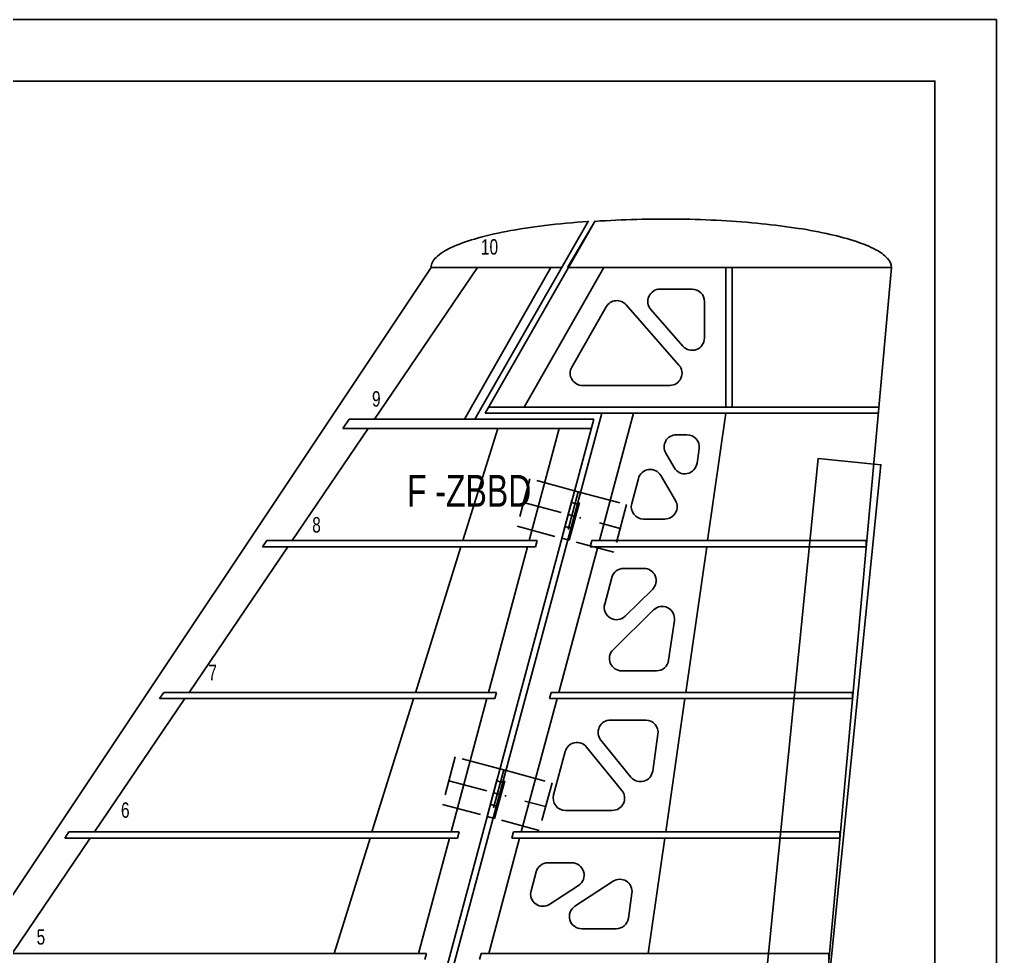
# Model space of a CAD drawing. Header units: millimetres. Extents: x 109 to 38194, y -453 to 956.
# Drawn here: x 1458.7 to 1775.9, y 652 to 956.3 of the extents above; entities that cross this region are included whole.
import ezdxf

# ---------------------------------------------------------------- set-up
doc = ezdxf.new("R2010")
doc.units = ezdxf.units.MM
doc.linetypes.add('DASHDOT', pattern=[25.4, 12.7, -6.35, 0, -6.35])
doc.linetypes.add('DASHED', pattern=[19.05, 12.7, -6.35])
doc.layers.add('CARTOUCHE-1', color=7, linetype='CONTINUOUS')
doc.layers.add('INDICATIONS', color=7, linetype='CONTINUOUS')
doc.styles.get("Standard").update_dxf_attribs({"font": 'txt', "width": 0.75})

# ---------------------------------------------------------------- blocks, each defined once
blk = doc.blocks.new('*O5')
at = {"layer": 'INDICATIONS', "color": 253, "linetype": 'DASHDOT'}
for p, q in [((2.071, 7.727), (-2.071, -7.728)), ((-15.696, 4.206), (15.696, -4.207))]:
    blk.add_line(p, q, dxfattribs=at)
at = {"layer": 'INDICATIONS', "color": 253, "linetype": 'CONTINUOUS'}
for p, q in [((0.864, 8.051), (3.278, 7.403)), ((-0.172, 4.187), (2.243, 3.54)), ((-1.207, 0.323), (1.207, -0.324)), ((-2.243, -3.54), (0.172, -4.188)), ((-3.278, -7.404), (-0.864, -8.051))]:
    blk.add_line(p, q, dxfattribs=at)
at = {"layer": 'INDICATIONS', "color": 253, "linetype": 'DASHED'}
for points in [[(-3.278, -7.404), (0.864, 8.051), (-13.625, 11.934), (-17.767, -3.521)], [(-0.864, -8.051), (3.278, 7.403), (17.767, 3.52), (13.625, -11.934)]]:
    blk.add_lwpolyline(points, close=True, dxfattribs=at)
blk = doc.blocks.new('*O6')
at = {"layer": 'INDICATIONS', "color": 253, "linetype": 'DASHDOT'}
for p, q in [((2.071, 7.727), (-2.071, -7.728)), ((-15.696, 4.206), (15.696, -4.207))]:
    blk.add_line(p, q, dxfattribs=at)
at = {"layer": 'INDICATIONS', "color": 253, "linetype": 'CONTINUOUS'}
for p, q in [((0.864, 8.051), (3.278, 7.403)), ((-0.172, 4.187), (2.243, 3.54)), ((-1.207, 0.323), (1.207, -0.324)), ((-2.243, -3.54), (0.172, -4.188)), ((-3.278, -7.404), (-0.864, -8.051))]:
    blk.add_line(p, q, dxfattribs=at)
at = {"layer": 'INDICATIONS', "color": 253, "linetype": 'DASHED'}
for points in [[(-3.278, -7.404), (0.864, 8.051), (-13.625, 11.934), (-17.767, -3.521)], [(-0.864, -8.051), (3.278, 7.403), (17.767, 3.52), (13.625, -11.934)]]:
    blk.add_lwpolyline(points, close=True, dxfattribs=at)

msp = doc.modelspace()

# ---------------------------------------------------------------- linework, layer by layer
at = {"layer": 'CARTOUCHE-1', "color": 250, "linetype": 'CONTINUOUS'}
for points in [[(135.89, 956.31), (1775.89, 956.31), (1775.89, 115.31), (135.89, 115.31)], [(135.89, 956.31), (1775.89, 956.31), (1775.89, 115.31), (135.89, 115.31)], [(155.89, 936.31), (1755.89, 936.31), (1755.89, 135.31), (155.89, 135.31)]]:
    msp.add_lwpolyline(points, close=True, dxfattribs=at)
at = {"layer": 'INDICATIONS', "color": 5, "linetype": 'CONTINUOUS'}
for p, q in [((1606.57, 826.45), (1643.39, 890.95)), ((1334.72, 489.31), (1592.3, 875.74)), ((1607.35, 875.74), (1573.92, 826.45)), ((1634.71, 875.74), (1592.3, 875.74)), ((1603.12, 826.45), (1631.25, 875.74)), ((1560.14, 509.42), (1645.11, 826.45)), ((1563.7, 823.45), (1565.74, 826.45)), ((1565.74, 826.45), (1645.11, 826.45)), ((1571.89, 823.45), (1547.2, 787.05)), ((1563.69, 823.45), (1571.89, 823.45)), ((1563.7, 823.45), (1644.31, 823.45)), ((1602.62, 787.05), (1613.95, 823.45)), ((1624.2, 787.05), (1633.96, 823.45)), ((1537.62, 785.05), (1538.98, 787.05)), ((1538.98, 787.05), (1626.79, 787.05)), ((1626.25, 785.05), (1626.79, 787.05)), ((1545.84, 785.05), (1513.77, 737.76)), ((1537.62, 785.05), (1626.25, 785.05)), ((1587.22, 737.63), (1601.99, 785.05)), ((1610.99, 737.76), (1623.66, 785.05)), ((1504.16, 735.76), (1505.52, 737.76)), ((1505.52, 737.76), (1613.58, 737.76)), ((1613.04, 735.76), (1613.58, 737.76)), ((1512.41, 735.76), (1483.02, 692.41)), ((1504.16, 735.76), (1613.04, 735.76)), ((1573.14, 692.41), (1586.6, 735.63)), ((1598.83, 692.41), (1610.45, 735.76)), ((1473.38, 690.41), (1474.73, 692.41)), ((1474.73, 692.41), (1601.42, 692.41)), ((1600.89, 690.41), (1601.42, 692.41)), ((1481.66, 690.41), (1456.28, 652.98)), ((1473.38, 690.41), (1600.89, 690.41)), ((1560.86, 652.98), (1572.52, 690.41)), ((1588.26, 652.98), (1598.3, 690.41)), ((1447.96, 652.98), (1590.85, 652.98)), ((1590.32, 650.98), (1590.85, 652.98))]:
    msp.add_line(p, q, dxfattribs=at)
at = {"layer": 'INDICATIONS', "color": 54, "linetype": 'CONTINUOUS'}
for p, q in [((1609.89, 828.45), (1645.57, 890.95)), ((1622.55, 830.45), (1648.4, 875.74)), ((1741.85, 875.74), (1707, 491.31)), ((1609.89, 828.45), (1737.57, 828.45)), ((1611.04, 830.45), (1737.57, 830.45)), ((1646.98, 787.05), (1658.07, 828.45)), ((1682.11, 787.05), (1688.07, 828.45)), ((1608.75, 826.45), (1608.75, 826.45)), ((1633.76, 737.76), (1646.44, 785.05)), ((1675.02, 737.76), (1681.83, 785.05)), ((1621.61, 692.41), (1633.23, 735.76)), ((1668.49, 692.41), (1674.73, 735.76)), ((1611.04, 652.98), (1621.07, 690.41)), ((1662.82, 652.98), (1668.2, 690.41))]:
    msp.add_line(p, q, dxfattribs=at)
at = {"layer": 'INDICATIONS', "color": 7, "linetype": 'CONTINUOUS'}
msp.add_line((1559.78, 500.33), (1647.72, 828.45), dxfattribs=at)
at = {"layer": 'INDICATIONS', "color": 54, "linetype": 'CONTINUOUS'}
for points in [[(1645.57, 890.76, -0.010536), (1659.1, 891.39, -0.01008), (1672.96, 891.48, -0.010327), (1686.64, 891, -0.011347), (1699.66, 889.99, -0.013458), (1711.57, 888.48, -0.017449), (1721.94, 886.51, -0.0253), (1730.42, 884.17, -0.042607), (1736.7, 881.53, -0.087028), (1740.55, 878.69, -0.183904), (1741.85, 875.74)], [(1666.68, 868.74), (1677.07, 868.74, -0.414226), (1681.07, 864.74), (1681.07, 852.87, -0.692318), (1674.06, 850.24), (1663.67, 862.1, -0.64455), (1666.68, 868.74)], [(1638.02, 843.43), (1649.19, 862.99, -0.515382), (1655.67, 863.65), (1672.8, 844.09, -0.644563), (1669.79, 837.45), (1641.49, 837.45, -0.57572), (1638.02, 843.43)], [(1671.98, 821.45), (1675.38, 821.45, -0.456733), (1679.33, 816.88), (1678.66, 812.19, -0.711115), (1671.24, 810.75), (1668.52, 815.44, -0.578165), (1671.98, 821.45)], [(1657.45, 799.08), (1659.63, 807.21, -0.667266), (1666.95, 808.18), (1671.67, 800.05, -0.578176), (1668.21, 794.05), (1661.31, 794.05, -0.49316), (1657.45, 799.08)], [(1648.69, 766.4), (1651.02, 775.08, -0.339428), (1654.88, 778.05), (1661.38, 778.05, -0.671104), (1664.18, 771.2), (1655.36, 762.51, -0.764161), (1648.69, 766.4)], [(1651.41, 751.61), (1664.54, 764.54, -0.718096), (1671.31, 761.11), (1669.45, 748.19, -0.37294), (1665.49, 744.76), (1654.21, 744.76, -0.6711), (1651.4, 751.61)], [(1657.21, 710.24), (1647.45, 722.23, -0.631754), (1650.56, 728.76), (1662.03, 728.76, -0.456734), (1665.99, 724.19), (1664.27, 712.2, -0.653619), (1657.21, 710.24)], [(1632.08, 704.45), (1635.85, 718.51, -0.611985), (1642.82, 720), (1654.27, 705.93, -0.631748), (1651.16, 699.41), (1635.95, 699.41, -0.493176), (1632.08, 704.44)], [(1624.77, 673.31), (1626.42, 679.44, -0.339417), (1630.28, 682.41), (1638.01, 682.41, -0.745266), (1640.2, 675.06), (1630.83, 668.92, -0.688721), (1624.77, 673.31)], [(1639.04, 668.32), (1651.39, 676.41, -0.645749), (1657.54, 672.5), (1656.38, 664.41, -0.372923), (1652.42, 660.98), (1641.23, 660.98, -0.74527), (1639.04, 668.32)]]:
    msp.add_lwpolyline(points, format="xyb", dxfattribs=at)
at = {"layer": 'INDICATIONS', "color": 5, "linetype": 'CONTINUOUS'}
msp.add_lwpolyline([(1592.3, 875.74, -0.198048), (1593.92, 879.02, -0.085298), (1598.68, 882.15, -0.04037), (1606.39, 885.01, -0.023994), (1616.71, 887.46, -0.016833), (1629.18, 889.39, -0.013357), (1643.27, 890.74)], format="xyb", dxfattribs=at)
at = {"layer": 'INDICATIONS', "color": 54, "linetype": 'CONTINUOUS'}
for points in [[(1645.57, 890.95), (1636.63, 875.74)], [(1645.57, 890.95), (1636.63, 875.74)], [(1741.85, 875.74), (1727.09, 875.74), (1712.33, 875.74), (1697.57, 875.74), (1687.73, 875.74), (1682.81, 875.74), (1668.04, 875.74), (1661.48, 875.74), (1658.2, 875.74), (1653.28, 875.74), (1646.72, 875.74), (1643.44, 875.74), (1640.16, 875.74), (1638.52, 875.74), (1637.68, 875.74), (1637.26, 875.74), (1636.84, 875.74), (1636.63, 875.74)], [(1741.85, 875.74), (1727.09, 875.74), (1712.33, 875.74), (1697.57, 875.74), (1687.73, 875.74), (1682.81, 875.74), (1668.04, 875.74), (1661.48, 875.74), (1658.2, 875.74), (1653.28, 875.74), (1646.72, 875.74), (1643.44, 875.74), (1640.16, 875.74), (1638.52, 875.74), (1637.68, 875.74), (1637.26, 875.74), (1636.84, 875.74), (1636.63, 875.74)], [(1643.94, 785.05), (1644.47, 787.05)], [(1644.47, 787.05), (1653.51, 787.05), (1673.54, 787.05), (1676.51, 787.05), (1680.47, 787.05), (1682.45, 787.05), (1686.9, 787.05), (1691.35, 787.05), (1693.57, 787.05), (1695.8, 787.05), (1698.77, 787.05), (1700.25, 787.05), (1709.15, 787.05), (1713.6, 787.05), (1716.57, 787.05), (1720.53, 787.05), (1722.51, 787.05), (1723.5, 787.05), (1724.82, 787.05), (1725.48, 787.05), (1726.96, 787.05), (1728.94, 787.05), (1729.92, 787.05), (1731.41, 787.05), (1732.89, 787.05), (1733.63, 787.05)], [(1733.63, 787.05), (1733.63, 785.05)], [(1733.63, 785.05), (1732.89, 785.05), (1731.9, 785.05), (1731.41, 785.05), (1729.92, 785.05), (1727.95, 785.05), (1726.96, 785.05), (1725.48, 785.05), (1723.5, 785.05), (1722.51, 785.05), (1719.54, 785.05), (1713.6, 785.05), (1711.38, 785.05), (1708.41, 785.05), (1706.93, 785.05), (1698.02, 785.05), (1693.57, 785.05), (1691.35, 785.05), (1688.38, 785.05), (1686.9, 785.05), (1682.45, 785.05), (1679.48, 785.05), (1675.52, 785.05), (1673.54, 785.05), (1653.51, 785.05), (1643.94, 785.05)], [(1630.73, 735.76), (1631.26, 737.76)], [(1631.26, 737.76), (1635.75, 737.76), (1644.68, 737.76), (1650.15, 737.76), (1660.48, 737.76), (1675.75, 737.76), (1683.37, 737.76), (1706.27, 737.76), (1721.54, 737.76), (1726.62, 737.76), (1729.16, 737.76)], [(1729.16, 737.76), (1729.16, 735.76)], [(1729.16, 735.76), (1726.62, 735.76), (1721.54, 735.76), (1706.27, 735.76), (1683.37, 735.76), (1675.75, 735.76), (1660.48, 735.76), (1650.16, 735.76), (1644.7, 735.76), (1635.82, 735.76), (1630.73, 735.76)], [(1619.11, 692.41), (1618.57, 690.41)], [(1725.05, 692.41), (1716.55, 692.41), (1705.2, 692.41), (1699.52, 692.41), (1691.02, 692.41), (1679.67, 692.41), (1673.99, 692.41), (1665.49, 692.41), (1659.82, 692.41), (1648.47, 692.41), (1630.79, 692.41), (1620.68, 692.41), (1619.11, 692.41)], [(1725.05, 690.41), (1725.05, 692.41)], [(1608.65, 690.41), (1608.65, 690.41)], [(1618.57, 690.41), (1620.77, 690.41), (1630.81, 690.41), (1648.47, 690.41), (1659.82, 690.41), (1665.49, 690.41), (1673.99, 690.41), (1682.51, 690.41), (1693.85, 690.41), (1699.52, 690.41), (1708.04, 690.41), (1719.38, 690.41), (1725.05, 690.41)], [(1608.54, 652.98), (1608, 650.98)], [(1721.47, 652.98), (1720.44, 652.98), (1719.07, 652.98), (1718.39, 652.98), (1716.33, 652.98), (1715.41, 652.98), (1714.19, 652.98), (1713.58, 652.98), (1712.21, 652.98), (1710.15, 652.98), (1707.4, 652.98), (1706.03, 652.98), (1704.65, 652.98), (1702.82, 652.98), (1701.91, 652.98), (1699.16, 652.98), (1695.49, 652.98), (1693.66, 652.98), (1690.57, 652.98), (1686.45, 652.98), (1684.39, 652.98), (1678.21, 652.98), (1674.09, 652.98), (1668.59, 652.98), (1665.84, 652.98), (1659.65, 652.98), (1651.33, 652.98), (1647.11, 652.98), (1637.38, 652.98), (1633.07, 652.98), (1627.27, 652.98), (1624.36, 652.98), (1620.03, 652.98), (1617.88, 652.98), (1613.66, 652.98), (1611.59, 652.98), (1608.54, 652.98)], [(1721.47, 650.98), (1721.47, 652.98)]]:
    msp.add_lwpolyline(points, dxfattribs=at)
msp.add_lwpolyline([(1688.07, 830.45), (1690.07, 830.45), (1690.07, 875.74), (1688.07, 875.74)], close=True, dxfattribs=at)
at = {"layer": 'INDICATIONS', "color": 7, "linetype": 'CONTINUOUS'}
msp.add_lwpolyline([(1719.05, 619.62), (1738.36, 811.7), (1718.04, 813.73), (1698.72, 621.65)], close=True, dxfattribs=at)
at = {"layer": 'INDICATIONS', "color": 5, "linetype": 'CONTINUOUS'}
msp.add_lwpolyline([(1634.02, 785.05), (1634.02, 785.05)], dxfattribs=at)
at = {"layer": 'INDICATIONS', "color": 26, "linetype": 'CONTINUOUS'}
for p in [(1653.73, 791.01), (1629.51, 700.65)]:
    msp.add_point(p, dxfattribs=at)

# ---------------------------------------------------------------- block references
at = {"layer": 'INDICATIONS', "color": 253, "linetype": 'DASHED'}
for name, p in [('*O5', (1638.04, 795.22)), ('*O6', (1613.82, 704.85))]:
    msp.add_blockref(name, p, dxfattribs=at)

# ---------------------------------------------------------------- texts
at = {"layer": 'INDICATIONS', "color": 116, "linetype": 'CONTINUOUS', "char_height": 5, "width": 100, "attachment_point": 8}
for s, insert in [('10', (1611.3, 879.89)), ('9', (1574.54, 830.51)), ('8', (1555.12, 789.61)), ('7', (1521.4, 741.72)), ('6', (1493.04, 696.96)), ('5', (1465.64, 655.76))]:
    msp.add_mtext(s, dxfattribs=dict(at, insert=insert))
at = {"layer": 'INDICATIONS', "color": 5, "linetype": 'CONTINUOUS', "insert": (1624.87, 798.04), "char_height": 10.358, "width": 100, "attachment_point": 9}
msp.add_mtext('F\\~-ZBBD', dxfattribs=at)

doc.saveas('drawing.dxf')
